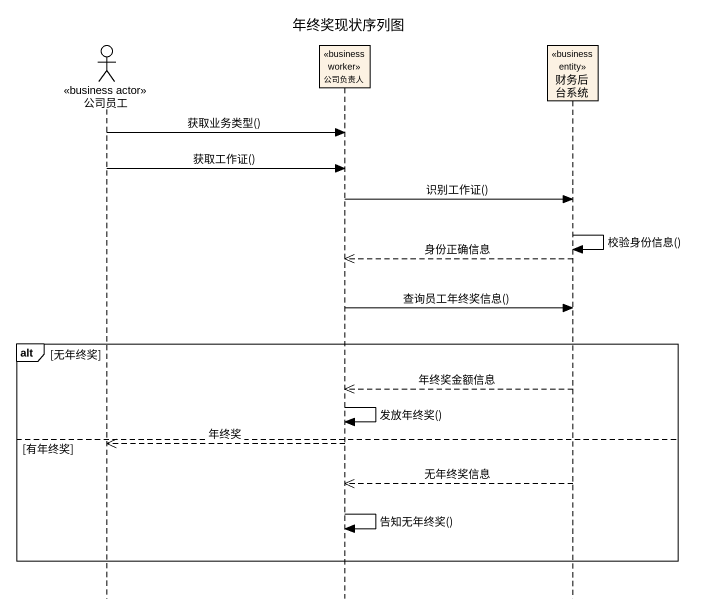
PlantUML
@startuml
title 年终奖现状序列图
hide footbox
actor 公司员工 <<business actor>>
participant 公司负责人 <<business worker>>
participant 财务后台系统 <<business entity>>

公司员工 -> 公司负责人 : 获取业务类型()
公司员工 -> 公司负责人 : 获取工作证()
公司负责人 -> 财务后台系统 : 识别工作证()
财务后台系统 -> 财务后台系统 : 校验身份信息()
财务后台系统 -->> 公司负责人 : 身份正确信息
公司负责人 -> 财务后台系统 : 查询员工年终奖信息()
alt 无年终奖
  财务后台系统 -->> 公司负责人 : 年终奖金额信息
  公司负责人 -> 公司负责人 : 发放年终奖()
else 有年终奖
  公司负责人 -->> 公司员工 : 年终奖
  财务后台系统 -->> 公司负责人 : 无年终奖信息
  公司负责人 -> 公司负责人 : 告知无年终奖()
end
@enduml
